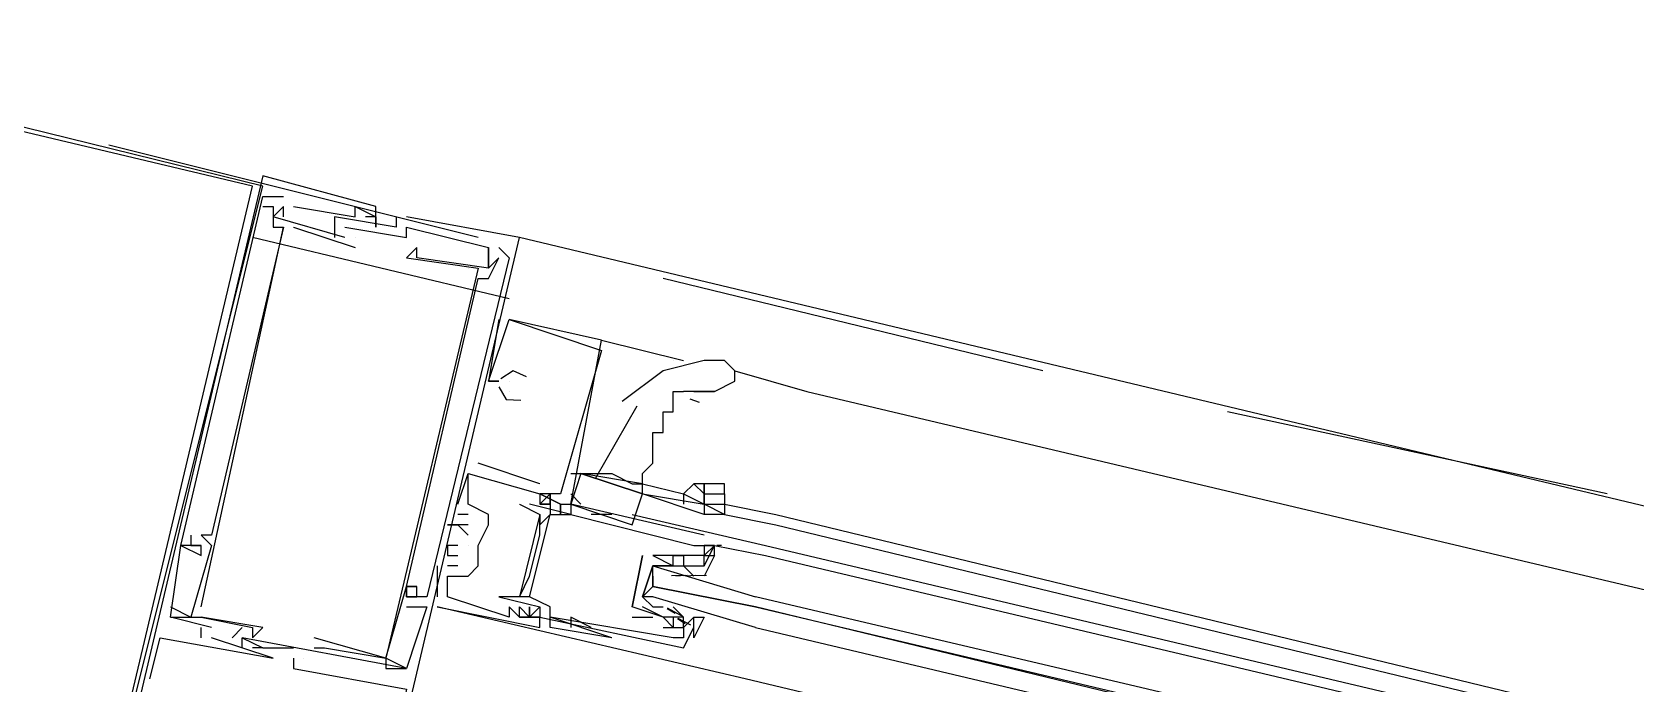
# Model space of a CAD drawing. Header units: feet. Extents: x -84 to 198, y -22 to 181.
# Drawn here: x 125.38 to 127.464, y 95.091 to 95.938 of the extents above; entities that cross this region are included whole.
import ezdxf

# ---------------------------------------------------------------- set-up
doc = ezdxf.new("R2010")
doc.units = ezdxf.units.FT
doc.layers.add('A-LINEA', color=7, linetype='CONTINUOUS')

msp = doc.modelspace()

# ---------------------------------------------------------------- linework, layer by layer
at = {"layer": 'A-LINEA'}
for p, q in [((125.96, 95.6711), (125.48, 95.7911)), ((125.68, 95.7511), (125.68, 95.7511)), ((125.68, 95.7511), (125.68, 95.7511)), ((125.68, 95.7511), (125.68, 95.7511)), ((125.68, 95.7244), (125.7067, 95.7244)), ((125.68, 95.7244), (125.7067, 95.7244)), ((125.68, 95.7244), (125.7067, 95.7244)), ((125.68, 95.7111), (125.68, 95.7111)), ((125.68, 95.7111), (125.68, 95.7111)), ((125.68, 95.7111), (125.68, 95.7111)), ((125.6933, 95.7244), (125.6933, 95.7244)), ((125.6933, 95.7244), (125.6933, 95.7244)), ((125.6933, 95.7244), (125.6933, 95.7244)), ((125.6933, 95.7244), (125.6933, 95.7244)), ((125.6933, 95.7244), (125.6933, 95.7244)), ((125.6933, 95.7244), (125.6933, 95.7244)), ((125.6933, 95.7111), (125.6933, 95.7111)), ((125.6933, 95.7111), (125.6933, 95.7111)), ((125.6933, 95.7111), (125.6933, 95.7111)), ((125.6933, 95.7111), (125.6933, 95.7111)), ((125.6933, 95.7111), (125.6933, 95.7111)), ((125.6933, 95.7111), (125.6933, 95.7111)), ((125.7067, 95.7244), (125.7067, 95.7244)), ((125.7067, 95.7244), (125.7067, 95.7244)), ((125.7067, 95.7244), (125.7067, 95.7244)), ((125.7067, 95.7111), (125.7067, 95.7111)), ((125.7067, 95.7111), (125.7067, 95.7111)), ((125.7067, 95.7111), (125.7067, 95.7111)), ((125.7067, 95.7111), (125.7067, 95.7111)), ((125.7067, 95.7111), (125.7067, 95.7111)), ((125.7067, 95.7111), (125.7067, 95.7111)), ((125.7067, 95.7111), (125.7067, 95.7111)), ((125.7067, 95.7111), (125.7067, 95.7111)), ((125.7067, 95.7111), (125.7067, 95.7111)), ((125.72, 95.7111), (125.72, 95.7111)), ((125.72, 95.7111), (125.72, 95.7111)), ((125.72, 95.7111), (125.72, 95.7111)), ((125.8, 95.7111), (125.8, 95.7111)), ((125.8, 95.7111), (125.8, 95.7111)), ((125.8, 95.7111), (125.8, 95.7111)), ((125.8267, 95.7111), (125.8267, 95.7111)), ((125.8267, 95.7111), (125.8267, 95.7111)), ((125.8267, 95.7111), (125.8267, 95.7111)), ((125.6, 95.1911), (125.7067, 95.6844)), ((125.6, 95.1911), (125.7067, 95.6844)), ((125.6, 95.1911), (125.7067, 95.6844)), ((125.6933, 95.6978), (125.6933, 95.6978)), ((125.6933, 95.6978), (125.6933, 95.6978)), ((125.6933, 95.6978), (125.6933, 95.6978)), ((125.6933, 95.6978), (125.6933, 95.6978)), ((125.6933, 95.6978), (125.6933, 95.6978)), ((125.6933, 95.6978), (125.6933, 95.6978)), ((125.6933, 95.6844), (125.6933, 95.6844)), ((125.6933, 95.6844), (125.6933, 95.6844)), ((125.6933, 95.6844), (125.6933, 95.6844)), ((125.7067, 95.6978), (125.7067, 95.6978)), ((125.7067, 95.6978), (125.7067, 95.6978)), ((125.7067, 95.6978), (125.7067, 95.6978)), ((125.7067, 95.6844), (125.7067, 95.6844)), ((125.7067, 95.6844), (125.7067, 95.6844)), ((125.7067, 95.6844), (125.7067, 95.6844)), ((125.7067, 95.6844), (125.7067, 95.6844)), ((125.7067, 95.6844), (125.7067, 95.6844)), ((125.7067, 95.6844), (125.7067, 95.6844)), ((125.72, 95.6844), (125.8, 95.6578)), ((125.72, 95.6844), (125.72, 95.6844)), ((125.72, 95.6844), (125.8, 95.6578)), ((125.72, 95.6844), (125.72, 95.6844)), ((125.72, 95.6844), (125.8, 95.6578)), ((125.72, 95.6844), (125.72, 95.6844)), ((125.7733, 95.6978), (125.7733, 95.6978)), ((125.7733, 95.6978), (125.7733, 95.6978)), ((125.7733, 95.6978), (125.7733, 95.6978)), ((125.7733, 95.6844), (125.7733, 95.6844)), ((125.7733, 95.6844), (125.7733, 95.6844)), ((125.7733, 95.6844), (125.7733, 95.6844)), ((125.7733, 95.6844), (125.7733, 95.6844)), ((125.7733, 95.6844), (125.7733, 95.6844)), ((125.7733, 95.6844), (125.7733, 95.6844)), ((125.7867, 95.6844), (125.7867, 95.6844)), ((125.7867, 95.6844), (125.7867, 95.6844)), ((125.7867, 95.6844), (125.7867, 95.6844)), ((125.8, 95.6978), (125.8, 95.6978)), ((125.8, 95.6978), (125.8, 95.6978)), ((125.8, 95.6978), (125.8, 95.6978)), ((125.8133, 95.6978), (125.8133, 95.6978)), ((125.8133, 95.6978), (125.8133, 95.6978)), ((125.8133, 95.6978), (125.8133, 95.6978)), ((125.8267, 95.6978), (125.8267, 95.6978)), ((125.8267, 95.6978), (125.8267, 95.6978)), ((125.8267, 95.6978), (125.8267, 95.6978)), ((125.8267, 95.6978), (125.8267, 95.6978)), ((125.8267, 95.6978), (125.8267, 95.6978)), ((125.8267, 95.6978), (125.8267, 95.6978)), ((125.8267, 95.6844), (125.8267, 95.6844)), ((125.8267, 95.6844), (125.8267, 95.6844)), ((125.8267, 95.6844), (125.8267, 95.6844)), ((125.8533, 95.6978), (125.8533, 95.6978)), ((125.8533, 95.6978), (125.8533, 95.6978)), ((125.8533, 95.6978), (125.8533, 95.6978)), ((125.8533, 95.6844), (125.8533, 95.6844)), ((125.8533, 95.6844), (125.8533, 95.6844)), ((125.8533, 95.6844), (125.8533, 95.6844)), ((125.8667, 95.6978), (125.8667, 95.6978)), ((125.8667, 95.6978), (125.8667, 95.6978)), ((125.8667, 95.6978), (125.8667, 95.6978)), ((125.8667, 95.6844), (125.8667, 95.6844)), ((125.8667, 95.6844), (125.8667, 95.6844)), ((125.8667, 95.6844), (125.8667, 95.6844)), ((126, 95.5911), (125.6667, 95.6711)), ((125.7733, 95.6711), (125.7733, 95.6711)), ((125.7733, 95.6711), (125.7733, 95.6711)), ((125.7733, 95.6711), (125.7733, 95.6711)), ((125.7867, 95.6711), (125.7867, 95.6711)), ((125.7867, 95.6711), (125.7867, 95.6711)), ((125.7867, 95.6711), (125.7867, 95.6711)), ((125.8, 95.6711), (125.8, 95.6711)), ((125.8, 95.6711), (125.8, 95.6711)), ((125.8, 95.6711), (125.8, 95.6711)), ((125.8, 95.6711), (125.8, 95.6711)), ((125.8, 95.6711), (125.8, 95.6711)), ((125.8, 95.6711), (125.8, 95.6711)), ((125.8667, 95.6711), (125.8667, 95.6711)), ((125.8667, 95.6711), (125.8667, 95.6711)), ((125.8667, 95.6711), (125.8667, 95.6711)), ((126.0133, 95.6711), (126.0133, 95.6711)), ((126.0133, 95.6711), (126.0133, 95.6711)), ((131.9867, 94.2444), (126.0133, 95.6711)), ((126.0133, 95.6711), (126.0133, 95.6711)), ((125.8, 95.6578), (125.8, 95.6578)), ((125.8, 95.6578), (125.8, 95.6578)), ((125.8, 95.6578), (125.8, 95.6578)), ((125.8667, 95.6444), (125.8667, 95.6444)), ((125.8667, 95.6444), (125.8667, 95.6444)), ((125.8667, 95.6444), (125.8667, 95.6444)), ((125.88, 95.6578), (125.88, 95.6578)), ((125.88, 95.6578), (125.88, 95.6578)), ((125.88, 95.6578), (125.88, 95.6578)), ((125.88, 95.6444), (125.88, 95.6444)), ((125.88, 95.6444), (125.88, 95.6444)), ((125.88, 95.6444), (125.88, 95.6444)), ((125.9733, 95.6578), (125.9733, 95.6578)), ((125.9733, 95.6578), (125.9733, 95.6578)), ((125.9733, 95.6578), (125.9733, 95.6578)), ((125.9733, 95.6578), (125.9733, 95.6578)), ((125.9733, 95.6578), (125.9733, 95.6578)), ((125.9733, 95.6578), (125.9733, 95.6578)), ((125.9733, 95.6444), (125.9733, 95.6444)), ((125.9733, 95.6444), (125.9733, 95.6444)), ((125.9733, 95.6444), (125.9733, 95.6444)), ((126, 95.6444), (125.9867, 95.6578)), ((125.9867, 95.6578), (125.9867, 95.6578)), ((125.9867, 95.6578), (125.9867, 95.6578)), ((126, 95.6444), (125.9867, 95.6578)), ((125.9867, 95.6578), (125.9867, 95.6578)), ((125.9867, 95.6578), (125.9867, 95.6578)), ((126, 95.6444), (125.9867, 95.6578)), ((125.9867, 95.6578), (125.9867, 95.6578)), ((125.9867, 95.6578), (125.9867, 95.6578)), ((125.9867, 95.6444), (125.9867, 95.6444)), ((125.9867, 95.6444), (125.9867, 95.6444)), ((125.9867, 95.6444), (125.9867, 95.6444)), ((125.9867, 95.6444), (125.9867, 95.6444)), ((125.9867, 95.6444), (125.9867, 95.6444)), ((125.9867, 95.6444), (125.9867, 95.6444)), ((125.9867, 95.6444), (125.9867, 95.6444)), ((125.9867, 95.6444), (125.9867, 95.6444)), ((125.9867, 95.6444), (125.9867, 95.6444)), ((126, 95.6444), (126, 95.6444)), ((126, 95.6444), (126, 95.6444)), ((126, 95.6444), (126, 95.6444)), ((126, 95.6444), (126, 95.6444)), ((126, 95.6444), (126, 95.6444)), ((126, 95.6444), (126, 95.6444)), ((125.9467, 95.6311), (125.9467, 95.6311)), ((125.9467, 95.6311), (125.9467, 95.6311)), ((125.9467, 95.6311), (125.9467, 95.6311)), ((125.96, 95.6311), (125.96, 95.6311)), ((125.96, 95.6311), (125.96, 95.6311)), ((125.96, 95.6311), (125.96, 95.6311)), ((125.9733, 95.6311), (125.9733, 95.6311)), ((125.9733, 95.6311), (125.9733, 95.6311)), ((125.9733, 95.6311), (125.9733, 95.6311)), ((125.9733, 95.6311), (125.9733, 95.6311)), ((125.9733, 95.6311), (125.9733, 95.6311)), ((125.9733, 95.6311), (125.9733, 95.6311)), ((125.96, 95.6178), (125.96, 95.6178)), ((125.96, 95.6178), (125.96, 95.6178)), ((125.96, 95.6178), (125.96, 95.6178)), ((125.9733, 95.6178), (125.9733, 95.6178)), ((125.9733, 95.6178), (125.9733, 95.6178)), ((125.9733, 95.6178), (125.9733, 95.6178)), ((126.6933, 95.4978), (126.2, 95.6178)), ((125.9867, 95.5644), (125.9867, 95.5644)), ((125.9867, 95.5644), (125.9867, 95.5644)), ((125.9867, 95.5644), (125.9867, 95.5644)), ((126.12, 95.5378), (126, 95.5644)), ((126, 95.5644), (126, 95.5644)), ((126, 95.5644), (126, 95.5644)), ((126.12, 95.5378), (126, 95.5644)), ((126, 95.5644), (126, 95.5644)), ((126, 95.5644), (126, 95.5644)), ((126.12, 95.5378), (126, 95.5644)), ((126, 95.5644), (126, 95.5644)), ((126, 95.5644), (126, 95.5644)), ((126.12, 95.5378), (126.2267, 95.5111)), ((126.12, 95.5378), (126.12, 95.5378)), ((126.12, 95.5378), (126.12, 95.5378)), ((126.12, 95.5378), (126.12, 95.5378)), ((126.12, 95.5378), (126.12, 95.5378)), ((126.12, 95.5378), (126.12, 95.5378)), ((126.12, 95.5378), (126.12, 95.5378)), ((126.12, 95.5244), (126.12, 95.5244)), ((126.12, 95.5244), (126.12, 95.5244)), ((126.12, 95.5244), (126.12, 95.5244)), ((126.2133, 95.5111), (126.2133, 95.5111)), ((126.2933, 95.4978), (126.3867, 95.4711)), ((125.9733, 95.4844), (125.9733, 95.4844)), ((125.9733, 95.4844), (125.9733, 95.4844)), ((125.9733, 95.4844), (125.9733, 95.4844)), ((125.9733, 95.4844), (125.9733, 95.4844)), ((125.9733, 95.4844), (125.9733, 95.4844)), ((125.9733, 95.4844), (125.9733, 95.4844)), ((125.9867, 95.4844), (125.9867, 95.4844)), ((125.9867, 95.4844), (125.9867, 95.4844)), ((125.9867, 95.4844), (125.9867, 95.4844)), ((125.9867, 95.4844), (125.9867, 95.4844)), ((125.9867, 95.4844), (125.9867, 95.4844)), ((125.9867, 95.4844), (125.9867, 95.4844)), ((126, 95.4844), (126, 95.4844)), ((126, 95.4844), (126, 95.4844)), ((126, 95.4844), (126, 95.4844)), ((126, 95.4711), (126, 95.4711)), ((126, 95.4711), (126, 95.4711)), ((126, 95.4711), (126, 95.4711)), ((126, 95.4711), (126, 95.4711)), ((126, 95.4711), (126, 95.4711)), ((126, 95.4711), (126, 95.4711)), ((126.2474, 95.4567), (126.2351, 95.4609)), ((126.24, 95.4711), (126.2667, 95.4711)), ((126.3867, 95.4711), (128.8667, 94.8844)), ((126.166, 95.4518), (126.1123, 95.3584)), ((127.4267, 95.3378), (126.9333, 95.4444)), ((126.04, 95.3511), (125.96, 95.3778)), ((125.96, 95.3778), (125.96, 95.3778)), ((126.04, 95.3511), (125.96, 95.3778)), ((125.96, 95.3778), (125.96, 95.3778)), ((126.04, 95.3511), (125.96, 95.3778)), ((125.96, 95.3778), (125.96, 95.3778)), ((125.9467, 95.3644), (125.9467, 95.3644)), ((125.9467, 95.3644), (125.9467, 95.3644)), ((125.9467, 95.3644), (125.9467, 95.3644)), ((125.9467, 95.3644), (125.9467, 95.3644)), ((125.9467, 95.3644), (125.9467, 95.3644)), ((125.9467, 95.3644), (125.9467, 95.3644)), ((126.04, 95.3511), (126.04, 95.3511)), ((126.04, 95.3511), (126.04, 95.3511)), ((126.04, 95.3511), (126.04, 95.3511)), ((126.08, 95.3644), (126.0933, 95.3644)), ((126.1733, 95.3511), (126.1733, 95.3511)), ((126.1733, 95.3511), (126.1733, 95.3511)), ((126.1733, 95.3511), (126.2267, 95.3378)), ((126.2533, 95.3511), (126.2533, 95.3511)), ((126.0533, 95.3378), (126.04, 95.3244)), ((126.04, 95.3378), (126.04, 95.3378)), ((126.04, 95.3378), (126.04, 95.3378)), ((126.04, 95.3378), (126.04, 95.3378)), ((126.0533, 95.3378), (126.04, 95.3244)), ((126.04, 95.3378), (126.04, 95.3378)), ((126.04, 95.3378), (126.04, 95.3378)), ((126.04, 95.3378), (126.04, 95.3378)), ((126.0533, 95.3378), (126.04, 95.3244)), ((126.04, 95.3378), (126.04, 95.3378)), ((126.04, 95.3378), (126.04, 95.3378)), ((126.04, 95.3378), (126.04, 95.3378)), ((126.0533, 95.3378), (126.0533, 95.3378)), ((126.0533, 95.3378), (126.0533, 95.3378)), ((126.0533, 95.3378), (126.0533, 95.3378)), ((126.0533, 95.3378), (126.0533, 95.3378)), ((126.0533, 95.3378), (126.0533, 95.3378)), ((126.0533, 95.3378), (126.0533, 95.3378)), ((126.0667, 95.3378), (126.0667, 95.3378)), ((126.0667, 95.3378), (126.0667, 95.3378)), ((126.0667, 95.3378), (126.0667, 95.3378)), ((126.08, 95.3378), (126.0933, 95.3244)), ((126.1733, 95.3378), (126.1733, 95.3378)), ((125.9333, 95.3244), (125.9333, 95.3244)), ((125.9333, 95.3244), (125.9333, 95.3244)), ((125.9333, 95.3244), (125.9333, 95.3244)), ((125.9333, 95.3111), (125.9333, 95.3111)), ((125.9333, 95.3111), (125.9333, 95.3111)), ((125.9333, 95.3111), (125.9333, 95.3111)), ((125.9467, 95.3244), (125.9467, 95.3244)), ((125.9467, 95.3244), (125.9467, 95.3244)), ((125.9467, 95.3244), (125.9467, 95.3244)), ((125.9467, 95.3111), (125.9467, 95.3111)), ((125.9467, 95.3111), (125.9467, 95.3111)), ((125.9467, 95.3111), (125.9467, 95.3111)), ((125.9733, 95.3111), (125.9733, 95.3111)), ((125.9733, 95.3111), (125.9733, 95.3111)), ((125.9733, 95.3111), (125.9733, 95.3111)), ((126.0133, 95.3244), (126.0133, 95.3244)), ((126.0267, 95.3244), (126.0267, 95.3244)), ((126.0267, 95.2044), (126.0533, 95.3111)), ((126.0267, 95.2044), (126.0533, 95.3111)), ((126.0267, 95.2044), (126.0533, 95.3111)), ((126.0533, 95.3244), (126.04, 95.3244)), ((126.04, 95.3244), (126.04, 95.3244)), ((126.0533, 95.3244), (126.04, 95.3244)), ((126.04, 95.3244), (126.04, 95.3244)), ((126.0533, 95.3244), (126.04, 95.3244)), ((126.04, 95.3244), (126.04, 95.3244)), ((126.04, 95.3111), (126.04, 95.3111)), ((126.04, 95.3111), (126.04, 95.3111)), ((126.0533, 95.3244), (126.0533, 95.3244)), ((126.0533, 95.3244), (126.0533, 95.3244)), ((126.0533, 95.3244), (126.0533, 95.3244)), ((126.0533, 95.3111), (126.0533, 95.3111)), ((126.0667, 95.3244), (126.0667, 95.3111)), ((126.0667, 95.3244), (126.0667, 95.3111)), ((126.0667, 95.3244), (126.0667, 95.3244)), ((126.0667, 95.3244), (126.0667, 95.3111)), ((126.0667, 95.3244), (126.0667, 95.3111)), ((126.0667, 95.3244), (126.0667, 95.3244)), ((126.0667, 95.3244), (126.0667, 95.3111)), ((126.0667, 95.3244), (126.0667, 95.3111)), ((126.0667, 95.3244), (126.0667, 95.3244)), ((126.08, 95.3244), (126.08, 95.3244)), ((126.08, 95.3244), (126.08, 95.3244)), ((126.08, 95.3244), (126.16, 95.2978)), ((126.08, 95.3244), (126.08, 95.3244)), ((126.08, 95.3244), (126.08, 95.3244)), ((126.08, 95.3111), (126.08, 95.3111)), ((126.08, 95.3111), (126.08, 95.3111)), ((126.08, 95.3111), (126.08, 95.3111)), ((126.1333, 95.3111), (126.1067, 95.3111)), ((126.16, 95.3111), (126.3333, 95.2711)), ((126.28, 95.3244), (126.28, 95.3244)), ((126.28, 95.3244), (126.3467, 95.3111)), ((126.28, 95.3111), (126.3467, 95.2978)), ((126.3467, 95.3111), (128.8267, 94.7111)), ((125.92, 95.2978), (125.92, 95.2978)), ((125.92, 95.2978), (125.92, 95.2978)), ((125.92, 95.2978), (125.92, 95.2978)), ((125.9333, 95.2978), (125.9333, 95.2978)), ((125.9333, 95.2978), (125.9333, 95.2978)), ((125.9333, 95.2978), (125.9333, 95.2978)), ((125.9467, 95.2978), (125.9467, 95.2978)), ((125.9467, 95.2978), (125.9467, 95.2978)), ((125.9467, 95.2978), (125.9467, 95.2978)), ((125.9733, 95.2978), (125.9733, 95.2978)), ((125.9733, 95.2978), (125.9733, 95.2978)), ((125.9733, 95.2978), (125.9733, 95.2978)), ((125.9733, 95.2978), (125.9733, 95.2978)), ((126.04, 95.2978), (126.04, 95.2978)), ((126.3467, 95.2978), (128.8267, 94.6978)), ((125.5733, 95.2711), (125.5733, 95.2711)), ((125.5733, 95.2711), (125.5733, 95.2711)), ((125.5733, 95.2711), (125.5733, 95.2711)), ((125.5733, 95.2711), (125.5733, 95.2711)), ((125.5733, 95.2711), (125.5733, 95.2711)), ((125.5733, 95.2711), (125.5733, 95.2711)), ((125.5867, 95.2844), (125.5867, 95.2844)), ((125.5867, 95.2844), (125.5867, 95.2844)), ((125.5867, 95.2844), (125.5867, 95.2844)), ((125.5867, 95.2711), (125.5867, 95.2711)), ((125.5867, 95.2711), (125.5867, 95.2711)), ((125.5867, 95.2711), (125.5867, 95.2711)), ((125.6, 95.2844), (125.6, 95.2844)), ((125.6, 95.2844), (125.6, 95.2844)), ((125.6, 95.2844), (125.6, 95.2844)), ((125.6, 95.2844), (125.6, 95.2844)), ((125.6, 95.2844), (125.6, 95.2844)), ((125.6, 95.2844), (125.6, 95.2844)), ((125.6, 95.2711), (125.6, 95.2711)), ((125.6, 95.2711), (125.6, 95.2711)), ((125.6, 95.2711), (125.6, 95.2711)), ((125.6, 95.2711), (125.6, 95.2711)), ((125.6, 95.2711), (125.6, 95.2711)), ((125.6, 95.2711), (125.6, 95.2711)), ((125.6133, 95.2844), (125.6133, 95.2844)), ((125.6133, 95.2844), (125.6133, 95.2844)), ((125.6133, 95.2844), (125.6133, 95.2844)), ((125.6133, 95.2711), (125.6133, 95.2711)), ((125.6133, 95.2711), (125.6133, 95.2711)), ((125.6133, 95.2711), (125.6133, 95.2711)), ((125.92, 95.2711), (125.92, 95.2711)), ((125.92, 95.2711), (125.92, 95.2711)), ((125.92, 95.2711), (125.92, 95.2711)), ((125.9333, 95.2711), (125.9333, 95.2711)), ((125.9333, 95.2711), (125.9333, 95.2711)), ((125.9333, 95.2711), (125.9333, 95.2711)), ((125.9467, 95.2844), (125.9467, 95.2844)), ((125.9467, 95.2844), (125.9467, 95.2844)), ((125.9467, 95.2844), (125.9467, 95.2844)), ((125.9467, 95.2711), (125.9467, 95.2711)), ((125.9467, 95.2711), (125.9467, 95.2711)), ((125.9467, 95.2711), (125.9467, 95.2711)), ((125.96, 95.2711), (125.96, 95.2711)), ((125.96, 95.2711), (125.96, 95.2711)), ((125.96, 95.2711), (125.96, 95.2711)), ((125.96, 95.2711), (125.96, 95.2711)), ((125.96, 95.2711), (125.96, 95.2711)), ((126.04, 95.2844), (126.04, 95.2844)), ((126.24, 95.2711), (126.24, 95.2711)), ((126.2533, 95.2844), (126.2533, 95.2844)), ((126.2533, 95.2444), (126.2667, 95.2711)), ((126.2533, 95.2711), (126.2533, 95.2711)), ((126.2533, 95.2711), (126.2533, 95.2711)), ((126.2667, 95.2711), (126.2667, 95.2711)), ((126.2699, 95.2713), (126.2761, 95.2712)), ((126.2699, 95.2713), (126.2761, 95.2712)), ((126.2699, 95.2713), (126.2761, 95.2712)), ((126.3333, 95.2711), (128.8133, 94.6844)), ((125.6, 95.2578), (125.6, 95.2578)), ((125.6, 95.2578), (125.6, 95.2578)), ((125.6, 95.2578), (125.6, 95.2578)), ((125.92, 95.2578), (125.92, 95.2578)), ((125.92, 95.2578), (125.92, 95.2578)), ((125.92, 95.2578), (125.92, 95.2578)), ((125.9333, 95.2578), (125.9333, 95.2578)), ((125.9333, 95.2578), (125.9333, 95.2578)), ((125.9333, 95.2578), (125.9333, 95.2578)), ((126.1733, 95.2578), (126.1733, 95.2578)), ((126.1733, 95.2578), (126.1733, 95.2578)), ((126.1867, 95.2578), (126.1867, 95.2578)), ((126.1867, 95.2578), (126.1867, 95.2578)), ((126.2133, 95.2578), (126.2133, 95.2578)), ((126.2133, 95.2578), (126.2133, 95.2578)), ((126.2267, 95.2578), (126.2267, 95.2578)), ((126.2533, 95.2578), (126.2533, 95.2578)), ((126.2667, 95.2578), (126.2667, 95.2578)), ((126.2667, 95.2578), (126.2667, 95.2578)), ((126.2667, 95.2578), (126.2667, 95.2578)), ((126.3333, 95.2578), (128.8133, 94.6711)), ((125.9067, 95.2444), (125.9067, 95.2444)), ((125.9067, 95.2444), (125.9067, 95.2444)), ((125.9067, 95.2444), (125.9067, 95.2444)), ((125.9333, 95.2444), (125.92, 95.2444)), ((125.92, 95.2444), (125.92, 95.2444)), ((125.9333, 95.2444), (125.92, 95.2444)), ((125.92, 95.2444), (125.92, 95.2444)), ((125.9333, 95.2444), (125.92, 95.2444)), ((125.92, 95.2444), (125.92, 95.2444)), ((125.92, 95.2311), (125.92, 95.2311)), ((125.92, 95.2311), (125.92, 95.2311)), ((125.92, 95.2311), (125.92, 95.2311)), ((125.92, 95.2311), (125.92, 95.2311)), ((125.92, 95.2311), (125.92, 95.2311)), ((125.92, 95.2311), (125.92, 95.2311)), ((125.9333, 95.2444), (125.9333, 95.2444)), ((125.9333, 95.2444), (125.9333, 95.2444)), ((125.9333, 95.2444), (125.9333, 95.2444)), ((125.9467, 95.2311), (125.9467, 95.2311)), ((125.9467, 95.2311), (125.9467, 95.2311)), ((125.9467, 95.2311), (125.9467, 95.2311)), ((125.96, 95.2444), (125.96, 95.2444)), ((125.96, 95.2444), (125.96, 95.2444)), ((125.96, 95.2444), (125.96, 95.2444)), ((126.0267, 95.2311), (126.0267, 95.2311)), ((126.1867, 95.2311), (126.1867, 95.2178)), ((126.2, 95.2444), (126.2, 95.2444)), ((126.2111, 95.232), (126.2314, 95.2325)), ((126.2133, 95.2444), (126.2133, 95.2444)), ((126.2168, 95.2313), (126.2287, 95.2323)), ((126.2267, 95.2444), (126.2267, 95.2444)), ((126.24, 95.2311), (126.2267, 95.2444)), ((126.2267, 95.2311), (126.2267, 95.2311)), ((126.2302, 95.2313), (126.2421, 95.2323)), ((126.2382, 95.2319), (126.2565, 95.2322)), ((126.24, 95.2311), (126.24, 95.2311)), ((126.2533, 95.2444), (126.2533, 95.2444)), ((125.8667, 95.2178), (125.8667, 95.2178)), ((125.8667, 95.2178), (125.8667, 95.2178)), ((125.8667, 95.2178), (125.8667, 95.2178)), ((125.8667, 95.2178), (125.8667, 95.2178)), ((125.8667, 95.2178), (125.8667, 95.2178)), ((125.8667, 95.2178), (125.8667, 95.2178)), ((125.8667, 95.2178), (125.8667, 95.2178)), ((125.8667, 95.2178), (125.8667, 95.2178)), ((125.8667, 95.2178), (125.8667, 95.2178)), ((125.88, 95.2178), (125.88, 95.2178)), ((125.88, 95.2178), (125.88, 95.2178)), ((125.88, 95.2178), (125.88, 95.2178)), ((125.88, 95.2178), (125.88, 95.2178)), ((125.88, 95.2178), (125.88, 95.2178)), ((125.88, 95.2178), (125.88, 95.2178)), ((125.56, 95.1911), (125.56, 95.1911)), ((125.56, 95.1911), (125.5867, 95.1778)), ((125.56, 95.1911), (125.56, 95.1911)), ((125.56, 95.1911), (125.56, 95.1911)), ((125.56, 95.1911), (125.5867, 95.1778)), ((125.56, 95.1911), (125.56, 95.1911)), ((125.56, 95.1911), (125.56, 95.1911)), ((125.56, 95.1911), (125.5867, 95.1778)), ((125.56, 95.1911), (125.56, 95.1911)), ((125.6, 95.1911), (125.6, 95.1911)), ((125.6, 95.1911), (125.6, 95.1911)), ((125.6, 95.1911), (125.6, 95.1911)), ((125.8667, 95.2044), (125.8667, 95.2044)), ((125.8667, 95.2044), (125.8667, 95.2044)), ((125.8667, 95.2044), (125.8667, 95.2044)), ((125.8667, 95.2044), (125.8667, 95.2044)), ((125.8667, 95.2044), (125.8667, 95.2044)), ((125.8667, 95.2044), (125.8667, 95.2044)), ((125.8667, 95.2044), (125.8667, 95.2044)), ((125.8667, 95.2044), (125.8667, 95.2044)), ((125.8667, 95.2044), (125.8667, 95.2044)), ((125.8667, 95.1911), (125.8667, 95.1911)), ((125.8667, 95.1911), (125.8667, 95.1911)), ((125.8667, 95.1911), (125.8667, 95.1911)), ((125.88, 95.2044), (125.88, 95.2044)), ((125.88, 95.2044), (125.88, 95.2044)), ((125.88, 95.2044), (125.88, 95.2044)), ((125.88, 95.2044), (125.88, 95.2044)), ((125.88, 95.2044), (125.88, 95.2044)), ((125.88, 95.2044), (125.88, 95.2044)), ((125.8933, 95.2044), (125.8933, 95.2044)), ((125.8933, 95.2044), (125.8933, 95.2044)), ((125.8933, 95.2044), (125.8933, 95.2044)), ((125.8933, 95.1911), (125.8933, 95.1911)), ((125.8933, 95.1911), (125.8933, 95.1911)), ((125.8933, 95.1911), (125.8933, 95.1911)), ((125.9067, 95.2044), (125.9067, 95.2044)), ((125.9067, 95.2044), (125.9067, 95.2044)), ((125.9067, 95.2044), (125.9067, 95.2044)), ((125.9067, 95.1911), (125.9067, 95.1911)), ((125.9067, 95.1911), (125.9067, 95.1911)), ((125.9067, 95.1911), (125.9067, 95.1911)), ((126.3067, 95.0978), (125.9067, 95.1911)), ((125.92, 95.2044), (125.92, 95.2044)), ((125.92, 95.2044), (125.92, 95.2044)), ((125.92, 95.2044), (125.92, 95.2044)), ((125.9867, 95.2044), (125.9867, 95.2044)), ((126, 95.1911), (126, 95.1911)), ((126, 95.1911), (126, 95.1911)), ((126, 95.1911), (126, 95.1911)), ((126.0133, 95.2044), (126.0133, 95.2044)), ((126.0133, 95.2044), (126.0133, 95.2044)), ((126.0133, 95.1778), (126.0133, 95.1911)), ((126.0133, 95.1778), (126.0133, 95.1911)), ((126.0267, 95.2044), (126.0267, 95.2044)), ((126.04, 95.1911), (126.04, 95.1911)), ((126.0533, 95.1911), (126.0533, 95.1911)), ((126.16, 95.1911), (126.16, 95.1911)), ((126.16, 95.1911), (126.16, 95.1911)), ((126.1867, 95.1911), (126.1867, 95.1911)), ((126.2156, 95.1826), (126.2054, 95.1888)), ((126.2239, 95.1797), (126.2059, 95.1894)), ((126.2133, 95.1911), (126.2267, 95.1778)), ((126.2133, 95.1911), (126.2133, 95.1911)), ((125.56, 95.1778), (125.56, 95.1778)), ((125.56, 95.1778), (125.56, 95.1778)), ((125.56, 95.1778), (125.56, 95.1778)), ((125.56, 95.1778), (125.56, 95.1778)), ((125.56, 95.1778), (125.56, 95.1778)), ((125.56, 95.1778), (125.56, 95.1778)), ((125.5867, 95.1778), (125.5867, 95.1778)), ((125.5867, 95.1778), (125.5867, 95.1778)), ((125.5867, 95.1778), (125.5867, 95.1778)), ((125.5867, 95.1778), (125.5867, 95.1778)), ((125.5867, 95.1778), (125.5867, 95.1778)), ((125.5867, 95.1778), (125.5867, 95.1778)), ((125.6, 95.1778), (125.6, 95.1778)), ((125.6, 95.1778), (125.6, 95.1778)), ((125.6, 95.1778), (125.6, 95.1778)), ((125.6, 95.1778), (125.6, 95.1778)), ((125.6, 95.1778), (125.6, 95.1778)), ((125.6, 95.1778), (125.6, 95.1778)), ((125.6, 95.1511), (125.6, 95.1644)), ((125.6, 95.1644), (125.6, 95.1644)), ((125.6, 95.1511), (125.6, 95.1644)), ((125.6, 95.1644), (125.6, 95.1644)), ((125.6, 95.1511), (125.6, 95.1644)), ((125.6, 95.1644), (125.6, 95.1644)), ((125.6133, 95.1644), (125.6133, 95.1644)), ((125.6133, 95.1644), (125.6133, 95.1644)), ((125.6133, 95.1644), (125.6133, 95.1644)), ((125.6533, 95.1644), (125.64, 95.1511)), ((125.6533, 95.1644), (125.64, 95.1511)), ((125.6533, 95.1644), (125.64, 95.1511)), ((125.6533, 95.1644), (125.6533, 95.1644)), ((125.6533, 95.1644), (125.6533, 95.1644)), ((125.6533, 95.1644), (125.6533, 95.1644)), ((125.6667, 95.1644), (125.6667, 95.1644)), ((125.6667, 95.1644), (125.6667, 95.1644)), ((125.6667, 95.1644), (125.6667, 95.1644)), ((125.68, 95.1644), (125.68, 95.1644)), ((125.68, 95.1644), (125.68, 95.1644)), ((125.68, 95.1644), (125.68, 95.1644)), ((126, 95.1778), (126, 95.1778)), ((126, 95.1778), (126, 95.1778)), ((126, 95.1778), (126, 95.1778)), ((126.0133, 95.1778), (126.0133, 95.1778)), ((126.0133, 95.1778), (126.0133, 95.1778)), ((126.0133, 95.1778), (126.0133, 95.1778)), ((126.0133, 95.1778), (126.0133, 95.1778)), ((126.0267, 95.1778), (126.0267, 95.1778)), ((126.0267, 95.1778), (126.0267, 95.1778)), ((126.0267, 95.1778), (126.0267, 95.1778)), ((126.0267, 95.1778), (126.0267, 95.1778)), ((126.04, 95.1778), (126.04, 95.1778)), ((126.04, 95.1778), (126.04, 95.1778)), ((126.04, 95.1778), (126.04, 95.1778)), ((126.04, 95.1778), (126.04, 95.1778)), ((126.04, 95.1778), (126.04, 95.1778)), ((126.04, 95.1778), (126.04, 95.1778)), ((126.04, 95.1778), (126.04, 95.1778)), ((126.04, 95.1644), (126.04, 95.1644)), ((126.04, 95.1644), (126.04, 95.1644)), ((126.04, 95.1644), (126.04, 95.1644)), ((126.0533, 95.1778), (126.0533, 95.1778)), ((126.1333, 95.1511), (126.0533, 95.1778)), ((126.1333, 95.1511), (126.0533, 95.1778)), ((126.0533, 95.1644), (126.0533, 95.1644)), ((126.1067, 95.1644), (126.08, 95.1778)), ((126.08, 95.1778), (126.08, 95.1644)), ((126.1067, 95.1644), (126.1067, 95.1644)), ((126.16, 95.1778), (126.1867, 95.1778)), ((126.16, 95.1778), (126.16, 95.1778)), ((126.1867, 95.1778), (126.1867, 95.1778)), ((126.2, 95.1778), (126.2, 95.1778)), ((126.2, 95.1778), (126.2, 95.1778)), ((126.2, 95.1644), (126.2, 95.1644)), ((126.2133, 95.1778), (126.2133, 95.1778)), ((126.2133, 95.1644), (126.2133, 95.1644)), ((126.2289, 95.1693), (126.2188, 95.1755)), ((126.2359, 95.1675), (126.2197, 95.1759)), ((126.2267, 95.1778), (126.2267, 95.1778)), ((126.2267, 95.1644), (126.2267, 95.1644)), ((126.24, 95.1778), (126.24, 95.1778)), ((126.24, 95.1644), (126.24, 95.1644)), ((125.5467, 95.1511), (125.5467, 95.1511)), ((125.5467, 95.1511), (125.5467, 95.1511)), ((125.5467, 95.1511), (125.5467, 95.1511)), ((125.6, 95.1511), (125.6, 95.1511)), ((125.6, 95.1511), (125.6, 95.1511)), ((125.6, 95.1511), (125.6, 95.1511)), ((125.6133, 95.1511), (125.6133, 95.1511)), ((125.6133, 95.1511), (125.6133, 95.1511)), ((125.6133, 95.1511), (125.6133, 95.1511)), ((125.64, 95.1511), (125.64, 95.1511)), ((125.64, 95.1511), (125.64, 95.1511)), ((125.64, 95.1511), (125.64, 95.1511)), ((125.6533, 95.1511), (125.6533, 95.1511)), ((125.6533, 95.1511), (125.6533, 95.1511)), ((125.6533, 95.1511), (125.6533, 95.1511)), ((125.6533, 95.1511), (125.6533, 95.1511)), ((125.6533, 95.1511), (125.6533, 95.1511)), ((125.6533, 95.1511), (125.6533, 95.1511)), ((125.6533, 95.1511), (125.6533, 95.1511)), ((125.6533, 95.1511), (125.6533, 95.1511)), ((125.6533, 95.1511), (125.6533, 95.1511)), ((125.6667, 95.1511), (125.6667, 95.1511)), ((125.6667, 95.1511), (125.6667, 95.1511)), ((125.6667, 95.1511), (125.6667, 95.1511)), ((125.7467, 95.1511), (125.7467, 95.1511)), ((125.7467, 95.1511), (125.7467, 95.1511)), ((125.7467, 95.1511), (125.7467, 95.1511)), ((126.12, 95.1511), (126.12, 95.1511)), ((126.2133, 95.1511), (126.2133, 95.1511)), ((126.2267, 95.1511), (126.2267, 95.1511)), ((125.6533, 95.1378), (125.6533, 95.1378)), ((125.6533, 95.1378), (125.6533, 95.1378)), ((125.6533, 95.1378), (125.6533, 95.1378)), ((125.6667, 95.1378), (125.6667, 95.1378)), ((125.6667, 95.1378), (125.6667, 95.1378)), ((125.6667, 95.1378), (125.6667, 95.1378)), ((125.68, 95.1378), (125.72, 95.1378)), ((125.68, 95.1378), (125.68, 95.1378)), ((125.68, 95.1378), (125.68, 95.1378)), ((125.68, 95.1378), (125.72, 95.1378)), ((125.68, 95.1378), (125.68, 95.1378)), ((125.68, 95.1378), (125.68, 95.1378)), ((125.68, 95.1378), (125.72, 95.1378)), ((125.68, 95.1378), (125.68, 95.1378)), ((125.68, 95.1378), (125.68, 95.1378)), ((125.6933, 95.1244), (125.6933, 95.1244)), ((125.6933, 95.1244), (125.6933, 95.1244)), ((125.6933, 95.1244), (125.6933, 95.1244)), ((125.72, 95.1378), (125.72, 95.1378)), ((125.72, 95.1378), (125.72, 95.1378)), ((125.72, 95.1378), (125.72, 95.1378)), ((125.72, 95.1244), (125.72, 95.1244)), ((125.72, 95.1244), (125.72, 95.1244)), ((125.72, 95.1244), (125.72, 95.1244)), ((125.72, 95.1244), (125.72, 95.1244)), ((125.72, 95.1244), (125.72, 95.1244)), ((125.72, 95.1244), (125.72, 95.1244)), ((125.7333, 95.1244), (125.7333, 95.1244)), ((125.7333, 95.1244), (125.7333, 95.1244)), ((125.7333, 95.1244), (125.7333, 95.1244)), ((125.7333, 95.1244), (125.7333, 95.1244)), ((125.7333, 95.1244), (125.7333, 95.1244)), ((125.7333, 95.1244), (125.7333, 95.1244)), ((125.7467, 95.1378), (125.7467, 95.1378)), ((125.7467, 95.1378), (125.7467, 95.1378)), ((125.7467, 95.1378), (125.7467, 95.1378)), ((125.76, 95.1378), (125.76, 95.1378)), ((125.76, 95.1378), (125.76, 95.1378)), ((125.76, 95.1378), (125.76, 95.1378)), ((125.84, 95.1244), (125.84, 95.1244)), ((125.84, 95.1244), (125.84, 95.1244)), ((125.84, 95.1244), (125.84, 95.1244)), ((125.84, 95.1244), (125.84, 95.1244)), ((125.84, 95.1244), (125.84, 95.1244)), ((125.84, 95.1244), (125.84, 95.1244)), ((125.84, 95.1244), (125.84, 95.1244)), ((125.84, 95.1244), (125.84, 95.1244)), ((125.84, 95.1244), (125.84, 95.1244)), ((126.2267, 95.1378), (126.2267, 95.1378)), ((125.72, 95.1111), (125.72, 95.1111)), ((125.72, 95.1111), (125.72, 95.1111)), ((125.72, 95.1111), (125.72, 95.1111)), ((125.84, 95.1111), (125.84, 95.1111)), ((125.84, 95.1111), (125.84, 95.1111)), ((125.84, 95.1111), (125.84, 95.1111)), ((125.8667, 95.1111), (125.8667, 95.1111)), ((125.8667, 95.1111), (125.8667, 95.1111)), ((125.8667, 95.1111), (125.8667, 95.1111)), ((125.8667, 95.1111), (125.8667, 95.1111)), ((125.8667, 95.1111), (125.8667, 95.1111)), ((125.8667, 95.1111), (125.8667, 95.1111)), ((125.5333, 95.0978), (125.5333, 95.0978)), ((125.5333, 95.0978), (125.5333, 95.0978)), ((125.5333, 95.0978), (125.5333, 95.0978)), ((128.7733, 94.5111), (126.3067, 95.0978))]:
    msp.add_line(p, q, dxfattribs=at)
for points in [[(124.68, 95.1244), (125.48, 94.9378), (125.68, 95.7378), (124.8667, 95.9378), (124.68, 95.1244)], [(124.6933, 95.1378), (125.48, 94.9511), (125.6667, 95.7378), (124.88, 95.9244), (124.6933, 95.1378)], [(125.8267, 95.6978), (125.8267, 95.6844), (125.8267, 95.7111), (125.68, 95.7511), (125.52, 95.0711), (125.5333, 95.0711)], [(125.8267, 95.6978), (125.8267, 95.6844), (125.8267, 95.7111), (125.68, 95.7511), (125.52, 95.0711), (125.5333, 95.0711)], [(125.8267, 95.6978), (125.8267, 95.6844), (125.8267, 95.7111), (125.68, 95.7511), (125.52, 95.0711), (125.5333, 95.0711)], [(125.6133, 95.1644), (125.56, 95.1778), (125.5733, 95.2711), (125.6, 95.2578), (125.6, 95.2711), (125.5733, 95.2711), (125.68, 95.7244)], [(125.6133, 95.1644), (125.56, 95.1778), (125.5733, 95.2711), (125.6, 95.2578), (125.6, 95.2711), (125.5733, 95.2711), (125.68, 95.7244)], [(125.6133, 95.1644), (125.56, 95.1778), (125.5733, 95.2711), (125.6, 95.2578), (125.6, 95.2711), (125.5733, 95.2711), (125.68, 95.7244)], [(125.68, 95.7111), (125.6933, 95.7111), (125.6933, 95.6844), (125.7067, 95.6844), (125.6133, 95.2844), (125.6, 95.2844)], [(125.68, 95.7111), (125.6933, 95.7111), (125.6933, 95.6844), (125.7067, 95.6844), (125.6133, 95.2844), (125.6, 95.2844)], [(125.68, 95.7111), (125.6933, 95.7111), (125.6933, 95.6844), (125.7067, 95.6844), (125.6133, 95.2844), (125.6, 95.2844)], [(125.7067, 95.6978), (125.7067, 95.7111), (125.6933, 95.6978)], [(125.7867, 95.6711), (125.6933, 95.6978), (125.7067, 95.7111)], [(125.7067, 95.6978), (125.7067, 95.7111), (125.6933, 95.6978)], [(125.7867, 95.6711), (125.6933, 95.6978), (125.7067, 95.7111)], [(125.7067, 95.6978), (125.7067, 95.7111), (125.6933, 95.6978)], [(125.7867, 95.6711), (125.6933, 95.6978), (125.7067, 95.7111)], [(125.72, 95.7111), (125.8, 95.6978), (125.8, 95.7111), (125.8267, 95.6978), (125.8133, 95.6978)], [(125.72, 95.7111), (125.8, 95.6978), (125.8, 95.7111), (125.8267, 95.6978), (125.8133, 95.6978)], [(125.72, 95.7111), (125.8, 95.6978), (125.8, 95.7111), (125.8267, 95.6978), (125.8133, 95.6978)], [(125.8533, 95.6978), (125.8533, 95.6844), (125.7733, 95.6978), (125.7733, 95.6844), (125.7733, 95.6711)], [(125.8533, 95.6978), (125.8533, 95.6844), (125.7733, 95.6978), (125.7733, 95.6844), (125.7733, 95.6711)], [(125.8533, 95.6978), (125.8533, 95.6844), (125.7733, 95.6978), (125.7733, 95.6844), (125.7733, 95.6711)], [(125.7867, 95.6844), (125.8667, 95.6711), (125.8667, 95.6844), (125.9733, 95.6578), (125.9733, 95.6444), (125.9733, 95.6311), (125.9733, 95.6578)], [(125.7867, 95.6844), (125.8667, 95.6711), (125.8667, 95.6844), (125.9733, 95.6578), (125.9733, 95.6444), (125.9733, 95.6311), (125.9733, 95.6578)], [(125.7867, 95.6844), (125.8667, 95.6711), (125.8667, 95.6844), (125.9733, 95.6578), (125.9733, 95.6444), (125.9733, 95.6311), (125.9733, 95.6578)], [(125.8533, 95.0044), (125.8533, 94.9911), (125.84, 94.9911), (125.8533, 94.9911), (126.0133, 95.6711), (125.8667, 95.6978)], [(125.8533, 95.0044), (125.8533, 94.9911), (125.84, 94.9911), (125.8533, 94.9911), (126.0133, 95.6711), (125.8667, 95.6978)], [(125.8533, 95.0044), (125.8533, 94.9911), (125.84, 94.9911), (125.8533, 94.9911), (126.0133, 95.6711), (125.8667, 95.6978)], [(125.9867, 95.6444), (125.9733, 95.6311), (125.88, 95.6444), (125.88, 95.6578), (125.8667, 95.6444), (125.96, 95.6311)], [(125.9867, 95.6578), (126, 95.6444), (125.8933, 95.2044), (125.8667, 95.2044), (125.88, 95.2044)], [(125.9867, 95.6444), (125.9733, 95.6311), (125.88, 95.6444), (125.88, 95.6578), (125.8667, 95.6444), (125.96, 95.6311)], [(125.9867, 95.6578), (126, 95.6444), (125.8933, 95.2044), (125.8667, 95.2044), (125.88, 95.2044)], [(125.9867, 95.6444), (125.9733, 95.6311), (125.88, 95.6444), (125.88, 95.6578), (125.8667, 95.6444), (125.96, 95.6311)], [(125.9867, 95.6578), (126, 95.6444), (125.8933, 95.2044), (125.8667, 95.2044), (125.88, 95.2044)], [(125.88, 95.2044), (125.88, 95.2178), (125.8667, 95.2178), (125.96, 95.6178), (125.9733, 95.6178), (125.9867, 95.6444)], [(125.88, 95.2044), (125.88, 95.2178), (125.8667, 95.2178), (125.96, 95.6178), (125.9733, 95.6178), (125.9867, 95.6444)], [(125.88, 95.2044), (125.88, 95.2178), (125.8667, 95.2178), (125.96, 95.6178), (125.9733, 95.6178), (125.9867, 95.6444)], [(125.96, 95.6311), (125.84, 95.1244), (125.7467, 95.1511), (125.7467, 95.1511)], [(125.96, 95.6311), (125.84, 95.1244), (125.7467, 95.1511), (125.7467, 95.1511)], [(125.96, 95.6311), (125.84, 95.1244), (125.7467, 95.1511), (125.7467, 95.1511)], [(125.9867, 95.5644), (125.9733, 95.4844), (125.9867, 95.4844)], [(125.9867, 95.4844), (125.9733, 95.4844), (126, 95.5644), (126.12, 95.5244), (126.0667, 95.3378), (126.0533, 95.3378)], [(125.9867, 95.5644), (125.9733, 95.4844), (125.9867, 95.4844)], [(125.9867, 95.4844), (125.9733, 95.4844), (126, 95.5644), (126.12, 95.5244), (126.0667, 95.3378), (126.0533, 95.3378)], [(125.9867, 95.5644), (125.9733, 95.4844), (125.9867, 95.4844)], [(125.9867, 95.4844), (125.9733, 95.4844), (126, 95.5644), (126.12, 95.5244), (126.0667, 95.3378), (126.0533, 95.3378)], [(125.9067, 95.1911), (126.04, 95.1644), (126.04, 95.1778), (126.0267, 95.1778), (126.04, 95.1778), (126.0133, 95.1778), (126, 95.1911), (126, 95.1778), (125.92, 95.2044), (125.92, 95.2311), (125.9467, 95.2311), (125.96, 95.2444), (125.96, 95.2711), (125.9733, 95.2978), (125.9733, 95.3111), (125.9467, 95.3244), (125.9467, 95.3644), (126.04, 95.3378), (126.04, 95.3244), (126.0533, 95.3244), (126.0533, 95.3378), (126.04, 95.3378), (126.0667, 95.3244), (126.08, 95.3244), (126.12, 95.5378)], [(125.9067, 95.1911), (126.04, 95.1644), (126.04, 95.1778), (126.0267, 95.1778), (126.04, 95.1778), (126.0133, 95.1778), (126, 95.1911), (126, 95.1778), (125.92, 95.2044), (125.92, 95.2311), (125.9467, 95.2311), (125.96, 95.2444), (125.96, 95.2711), (125.9733, 95.2978), (125.9733, 95.3111), (125.9467, 95.3244), (125.9467, 95.3644), (126.04, 95.3378), (126.04, 95.3244), (126.0533, 95.3244), (126.0533, 95.3378), (126.04, 95.3378), (126.0667, 95.3244), (126.08, 95.3244), (126.12, 95.5378)], [(125.9067, 95.1911), (126.04, 95.1644), (126.04, 95.1778), (126.0267, 95.1778), (126.04, 95.1778), (126.0133, 95.1778), (126, 95.1911), (126, 95.1778), (125.92, 95.2044), (125.92, 95.2311), (125.9467, 95.2311), (125.96, 95.2444), (125.96, 95.2711), (125.9733, 95.2978), (125.9733, 95.3111), (125.9467, 95.3244), (125.9467, 95.3644), (126.04, 95.3378), (126.04, 95.3244), (126.0533, 95.3244), (126.0533, 95.3378), (126.04, 95.3378), (126.0667, 95.3244), (126.08, 95.3244), (126.12, 95.5378)], [(126.0224, 95.4902), (126.0052, 95.4977), (125.9893, 95.4876)], [(126.0224, 95.4902), (126.0052, 95.4977), (125.9893, 95.4876)], [(126.0224, 95.4902), (126.0052, 95.4977), (125.9893, 95.4876)], [(126.28, 95.5111), (126.2533, 95.5111), (126.2, 95.4978), (126.1467, 95.4578)], [(126.2667, 95.4711), (126.2933, 95.4844), (126.2933, 95.4978), (126.28, 95.5111)], [(125.9867, 95.4768), (125.9964, 95.4606), (126.0151, 95.4597)], [(125.9867, 95.4768), (125.9964, 95.4606), (126.0151, 95.4597)], [(125.9867, 95.4768), (125.9964, 95.4606), (126.0151, 95.4597)], [(126, 95.4844), (126, 95.4844), (126, 95.4844)], [(126, 95.4844), (126, 95.4844), (126, 95.4844)], [(126, 95.4844), (126, 95.4844), (126, 95.4844)], [(126.1733, 95.3511), (126.1733, 95.3644), (126.1867, 95.3778), (126.1867, 95.4044), (126.1867, 95.4178), (126.2, 95.4178), (126.2, 95.4311), (126.2, 95.4444), (126.2133, 95.4444), (126.2133, 95.4578), (126.2133, 95.4711), (126.2267, 95.4711)], [(126.2667, 95.4711), (126.2533, 95.4711), (126.2267, 95.4711)], [(125.9333, 95.3244), (125.9333, 95.3244), (125.9467, 95.3644), (125.9467, 95.3644)], [(125.9333, 95.3244), (125.9333, 95.3244), (125.9467, 95.3644), (125.9467, 95.3644)], [(125.9333, 95.3244), (125.9333, 95.3244), (125.9467, 95.3644), (125.9467, 95.3644)], [(126.16, 95.2978), (126.1733, 95.3378), (126.0933, 95.3644), (126.08, 95.3244)], [(126.1733, 95.3511), (126.1733, 95.3511), (126.0933, 95.3644), (126.0933, 95.3644), (126.1733, 95.3378), (126.1733, 95.3511), (126.1733, 95.3511)], [(126.0933, 95.3644), (126.1067, 95.3644), (126.1333, 95.3644), (126.16, 95.3511), (126.1733, 95.3511), (126.1733, 95.3511), (126.2267, 95.3378)], [(126.24, 95.3511), (126.24, 95.3511), (126.2267, 95.3378), (126.2267, 95.3244)], [(126.2533, 95.3378), (126.2533, 95.3511), (126.24, 95.3511), (126.2533, 95.3378), (126.2533, 95.3244)], [(126.28, 95.3378), (126.28, 95.3511), (126.2533, 95.3511), (126.2533, 95.3378), (126.2533, 95.3378)], [(126.28, 95.3378), (126.28, 95.3378), (126.28, 95.3511)], [(126.0667, 95.3244), (126.0667, 95.3244), (126.0667, 95.3244), (126.04, 95.3378), (126.04, 95.3378), (126.0667, 95.3244)], [(126.0667, 95.3244), (126.0667, 95.3244), (126.0667, 95.3244), (126.04, 95.3378), (126.04, 95.3378), (126.0667, 95.3244)], [(126.0667, 95.3244), (126.0667, 95.3244), (126.0667, 95.3244), (126.04, 95.3378), (126.04, 95.3378), (126.0667, 95.3244)], [(126.0533, 95.3378), (126.0533, 95.3244), (126.0533, 95.3244), (126.0533, 95.3111)], [(126.0533, 95.3378), (126.0533, 95.3244), (126.0533, 95.3244), (126.0533, 95.3111)], [(126.0533, 95.3378), (126.0533, 95.3244), (126.0533, 95.3244), (126.0533, 95.3111)], [(126.1733, 95.3378), (126.2533, 95.3244), (126.2533, 95.3111), (126.1733, 95.3378)], [(126.2267, 95.3378), (126.2533, 95.3244), (126.2533, 95.3244), (126.2533, 95.3244)], [(126.2533, 95.3244), (126.2533, 95.3378), (126.28, 95.3378), (126.28, 95.3244)], [(126.28, 95.3378), (126.28, 95.3378), (126.28, 95.3244), (126.28, 95.3111), (126.28, 95.3111)], [(125.9467, 95.3111), (125.9467, 95.3111), (125.9333, 95.3111)], [(125.9467, 95.3111), (125.9467, 95.3111), (125.9333, 95.3111)], [(125.9467, 95.3111), (125.9467, 95.3111), (125.9333, 95.3111)], [(126.0133, 95.3244), (126.04, 95.3111), (126.0133, 95.2044), (125.9867, 95.2044), (126.04, 95.1911), (126.04, 95.1778), (126.2267, 95.1378), (126.24, 95.1644), (126.24, 95.1778)], [(126.2, 95.1644), (126.2267, 95.1644), (126.2267, 95.1511), (126.2133, 95.1511), (126.0533, 95.1778), (126.0533, 95.1911), (126.0267, 95.2044), (126.0133, 95.2044), (126.0267, 95.2311), (126.04, 95.2844), (126.04, 95.3111), (126.04, 95.2978), (126.0533, 95.3111), (126.08, 95.3111)], [(126.2533, 95.2844), (126.08, 95.3244), (126.08, 95.3111), (126.0267, 95.3244)], [(126.0533, 95.3244), (126.0533, 95.3244), (126.0533, 95.3244)], [(126.0533, 95.3244), (126.0533, 95.3244), (126.0533, 95.3244)], [(126.0533, 95.3244), (126.0533, 95.3244), (126.0533, 95.3244)], [(126.0667, 95.3111), (126.0667, 95.3244), (126.0667, 95.3111)], [(126.0667, 95.3111), (126.0667, 95.3244), (126.0667, 95.3111)], [(126.0667, 95.3111), (126.0667, 95.3244), (126.0667, 95.3111)], [(126.08, 95.3111), (126.24, 95.2711), (126.2533, 95.2711), (126.2533, 95.2578), (126.2133, 95.2578), (126.2133, 95.2578), (126.1867, 95.2578), (126.1867, 95.2578)], [(126.28, 95.3244), (126.28, 95.3111), (126.2533, 95.3244), (126.28, 95.3244)], [(126.28, 95.3111), (126.28, 95.3111), (126.2533, 95.3111)], [(126.28, 95.3111), (126.28, 95.3111), (126.28, 95.3111)], [(125.9467, 95.2978), (125.92, 95.2978), (125.9333, 95.2978), (125.9467, 95.2844)], [(125.9467, 95.2978), (125.92, 95.2978), (125.9333, 95.2978), (125.9467, 95.2844)], [(125.9467, 95.2978), (125.92, 95.2978), (125.9333, 95.2978), (125.9467, 95.2844)], [(125.96, 95.2444), (125.96, 95.2711), (125.96, 95.2711), (125.9733, 95.2978)], [(125.5867, 95.2844), (125.5867, 95.2711), (125.6, 95.2711)], [(125.6, 95.2844), (125.6133, 95.2711), (125.5867, 95.1778)], [(125.5867, 95.2844), (125.5867, 95.2711), (125.6, 95.2711)], [(125.6, 95.2844), (125.6133, 95.2711), (125.5867, 95.1778)], [(125.5867, 95.2844), (125.5867, 95.2711), (125.6, 95.2711)], [(125.6, 95.2844), (125.6133, 95.2711), (125.5867, 95.1778)], [(125.9333, 95.2711), (125.92, 95.2711), (125.92, 95.2578), (125.9333, 95.2578), (125.9333, 95.2578)], [(125.9333, 95.2711), (125.92, 95.2711), (125.92, 95.2578), (125.9333, 95.2578), (125.9333, 95.2578)], [(125.9333, 95.2711), (125.92, 95.2711), (125.92, 95.2578), (125.9333, 95.2578), (125.9333, 95.2578)], [(126.2533, 95.2578), (126.2667, 95.2578), (126.2667, 95.2711), (126.3333, 95.2578)], [(126.2533, 95.2578), (126.2667, 95.2711), (126.2533, 95.2711), (126.2667, 95.2711)], [(126.2533, 95.2578), (126.2667, 95.2578), (126.2667, 95.2711)], [(126.2533, 95.2578), (126.2667, 95.2711), (126.2533, 95.2711), (126.2667, 95.2711)], [(126.2533, 95.2578), (126.2667, 95.2578), (126.2667, 95.2711)], [(126.2533, 95.2578), (126.2667, 95.2711), (126.2533, 95.2711), (126.2667, 95.2711)], [(126.1733, 95.2578), (126.16, 95.1911), (126.16, 95.1911)], [(126.2133, 95.1778), (126.2133, 95.1644), (126.2, 95.1778), (126.16, 95.1911), (126.1733, 95.2578)], [(126.1733, 95.2044), (126.1867, 95.2444), (126.2133, 95.2444), (126.2267, 95.2444), (126.24, 95.2444), (126.2533, 95.2444), (126.2533, 95.2578), (126.2667, 95.2578), (126.2533, 95.2311)], [(126.1867, 95.2578), (126.2133, 95.2444), (126.2133, 95.2578), (126.2267, 95.2578), (126.2267, 95.2444)], [(125.9067, 95.2444), (125.9067, 95.2044), (125.9067, 95.2044)], [(125.9067, 95.2444), (125.9067, 95.2044), (125.9067, 95.2044)], [(125.9067, 95.2444), (125.9067, 95.2044), (125.9067, 95.2044)], [(126.2133, 95.2444), (126.2, 95.2444), (126.1867, 95.2444), (126.1733, 95.2044), (126.1867, 95.1911), (126.2, 95.1911)], [(126.32, 95.1644), (126.1867, 95.2044), (126.1733, 95.2044), (126.1867, 95.2178), (126.32, 95.1911), (126.1867, 95.2178), (126.1867, 95.2311), (126.1867, 95.2444), (126.32, 95.2044)], [(125.8667, 95.1111), (125.84, 95.1244), (125.8667, 95.2178), (125.88, 95.2178)], [(125.8667, 95.1111), (125.84, 95.1244), (125.8667, 95.2178), (125.88, 95.2178)], [(125.8667, 95.1111), (125.84, 95.1244), (125.8667, 95.2178), (125.88, 95.2178)], [(125.88, 95.2044), (125.88, 95.2178), (125.88, 95.2178), (125.8667, 95.2178)], [(125.8667, 95.2044), (125.8667, 95.2178), (125.8667, 95.2044)], [(125.88, 95.2044), (125.88, 95.2178), (125.88, 95.2178), (125.8667, 95.2178)], [(125.8667, 95.2044), (125.8667, 95.2178), (125.8667, 95.2044)], [(125.88, 95.2044), (125.88, 95.2178), (125.88, 95.2178), (125.8667, 95.2178)], [(125.8667, 95.2044), (125.8667, 95.2178), (125.8667, 95.2044)], [(125.8667, 95.1911), (125.8933, 95.1911), (125.8667, 95.1111), (125.6533, 95.1511)], [(125.8667, 95.1911), (125.8933, 95.1911), (125.8667, 95.1111), (125.6533, 95.1511)], [(125.8667, 95.1911), (125.8933, 95.1911), (125.8667, 95.1111), (125.6533, 95.1511)], [(126.0133, 95.1778), (126.0133, 95.1911), (126.0267, 95.1778), (126.04, 95.1911)], [(126.0267, 95.1911), (126.0267, 95.1778), (126.0267, 95.1911)], [(126.0267, 95.1778), (126.0267, 95.1911), (126.0267, 95.1778), (126.04, 95.1911)], [(126.24, 95.1778), (126.2533, 95.1778), (126.24, 95.1511), (126.24, 95.1644), (126.24, 95.1778), (126.2267, 95.1644), (126.2267, 95.1778), (126.2133, 95.1778), (126.2, 95.1778), (126.1733, 95.1911)], [(126.32, 95.1644), (128.8533, 94.5644), (128.8533, 94.5778), (126.32, 95.1911), (128.8533, 94.5911), (128.8667, 94.5911), (128.8667, 94.6044), (126.32, 95.2044)], [(125.56, 95.1778), (125.5867, 95.1778), (125.6, 95.1778), (125.6667, 95.1644), (125.6667, 95.1511), (125.68, 95.1644), (125.68, 95.1644), (125.6, 95.1778)], [(125.56, 95.1778), (125.5867, 95.1778), (125.6, 95.1778), (125.6667, 95.1644), (125.6667, 95.1511), (125.68, 95.1644), (125.68, 95.1644), (125.6, 95.1778)], [(125.56, 95.1778), (125.5867, 95.1778), (125.6, 95.1778), (125.6667, 95.1644), (125.6667, 95.1511), (125.68, 95.1644), (125.68, 95.1644), (125.6, 95.1778)], [(126.1333, 95.1511), (126.1333, 95.1511), (126.0533, 95.1644), (126.0533, 95.1778)], [(125.5333, 95.0978), (125.5467, 95.1511), (125.6933, 95.1244), (125.6133, 95.1511)], [(125.5333, 95.0978), (125.5467, 95.1511), (125.6933, 95.1244), (125.6133, 95.1511)], [(125.5333, 95.0978), (125.5467, 95.1511), (125.6933, 95.1244), (125.6133, 95.1511)], [(125.6533, 95.1378), (125.6533, 95.1511), (125.68, 95.1378), (125.6667, 95.1378)], [(125.6533, 95.1378), (125.6533, 95.1511), (125.68, 95.1378), (125.6667, 95.1378)], [(125.6533, 95.1378), (125.6533, 95.1511), (125.68, 95.1378), (125.6667, 95.1378)], [(125.72, 95.1244), (125.72, 95.1111), (125.8667, 95.0844), (125.8533, 95.0178)], [(125.72, 95.1244), (125.72, 95.1111), (125.8667, 95.0844), (125.8533, 95.0178)], [(125.72, 95.1244), (125.72, 95.1111), (125.8667, 95.0844), (125.8533, 95.0178)], [(125.7467, 95.1378), (125.76, 95.1378), (125.84, 95.1244), (125.84, 95.1111), (125.8667, 95.1111)], [(125.7467, 95.1378), (125.76, 95.1378), (125.84, 95.1244), (125.84, 95.1111), (125.8667, 95.1111)], [(125.7467, 95.1378), (125.76, 95.1378), (125.84, 95.1244), (125.84, 95.1111), (125.8667, 95.1111)]]:
    msp.add_lwpolyline(points, dxfattribs=at)
msp.add_lwpolyline([(126.04, 95.1778), (126.0133, 95.1778), (126.0133, 95.1778), (126.04, 95.1778)], close=True, dxfattribs=at)

doc.saveas('drawing.dxf')
